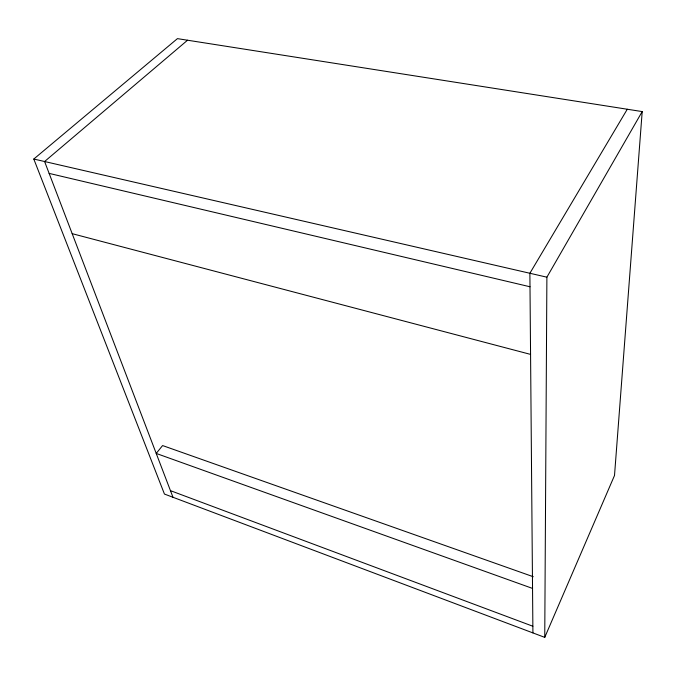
<?xml version="1.0" encoding="UTF-8"?>
<svg xmlns="http://www.w3.org/2000/svg" width="676" height="676" viewBox="0 0 676 676"><rect width="100%" height="100%" fill="white"/><g stroke="black" fill="none" stroke-linecap="round" stroke-linejoin="round"><path stroke-width="1.01" d="M544.746 637.367L546.892 277.185L642.2 111.582L177.433 38.633L33.8 159.037L164.445 494.055L544.746 637.367L614.509 475.482L642.2 111.582M627.277 109.242L529.883 273.265L532.916 632.905M187.539 40.222L44.591 161.522L172.98 497.266M33.8 159.037L546.892 277.185M49.137 173.394L530.001 286.768M72.18 233.668L530.567 354.393M533.254 576.721L162.586 445.56L156.215 453.427L532.544 588.424M170.453 490.649L532.857 626.238"/></g></svg>
